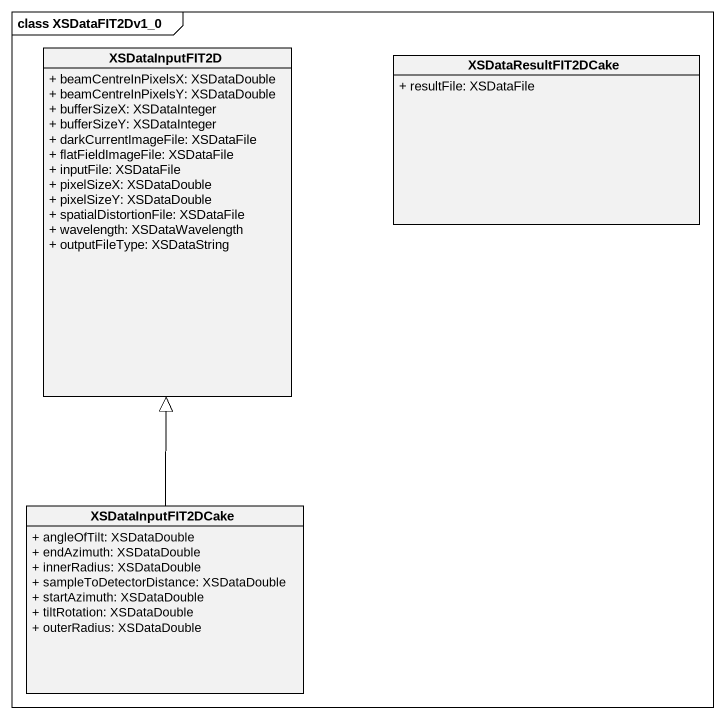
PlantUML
@startuml
mainframe class XSDataFIT2Dv1_0
hide circle
hide empty members
skinparam classAttributeIconSize 0
class XSDataInputFIT2D {
  + beamCentreInPixelsX: XSDataDouble
  + beamCentreInPixelsY: XSDataDouble
  + bufferSizeX: XSDataInteger
  + bufferSizeY: XSDataInteger
  + darkCurrentImageFile: XSDataFile
  + flatFieldImageFile: XSDataFile
  + inputFile: XSDataFile
  + pixelSizeX: XSDataDouble
  + pixelSizeY: XSDataDouble
  + spatialDistortionFile: XSDataFile
  + wavelength: XSDataWavelength
  + outputFileType: XSDataString
}
class XSDataResultFIT2DCake {
  + resultFile: XSDataFile
}
class XSDataInputFIT2DCake {
  + angleOfTilt: XSDataDouble
  + endAzimuth: XSDataDouble
  + innerRadius: XSDataDouble
  + sampleToDetectorDistance: XSDataDouble
  + startAzimuth: XSDataDouble
  + tiltRotation: XSDataDouble
  + outerRadius: XSDataDouble
}
XSDataInputFIT2DCake -up-|> XSDataInputFIT2D
@enduml
